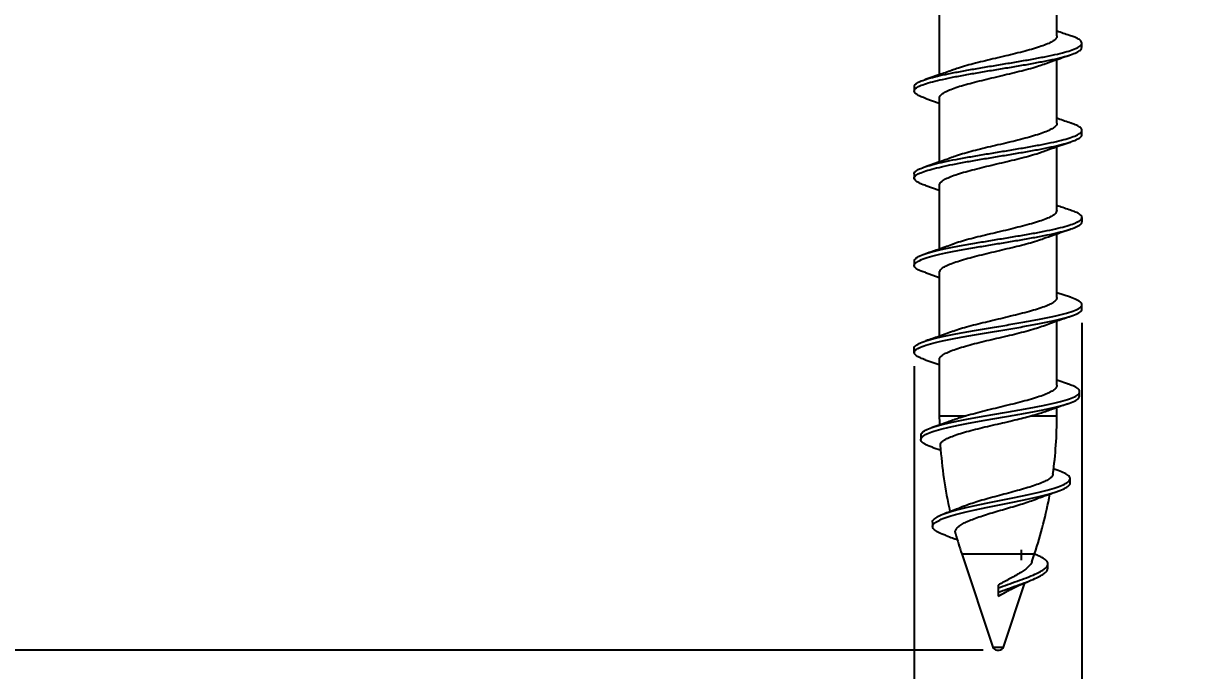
# Model space of a CAD drawing. Extents: x -7342 to 109, y -2632 to 214.
# Drawn here: x -5434.39 to -5428.99, y -2526.46 to -2523.5 of the extents above; entities that cross this region are included whole.
import ezdxf

# ---------------------------------------------------------------- set-up
doc = ezdxf.new("R2010")
doc.units = 0
doc.header["$LTSCALE"] = 7
doc.layers.get('0').update_dxf_attribs({"color": 2, "linetype": 'CONTINUOUS'})
doc.layers.get('Defpoints').update_dxf_attribs({"linetype": 'CONTINUOUS'})
doc.layers.add('DIM', color=2, linetype='CONTINUOUS')
doc.styles.add('SLDTEXTSTYLE3', font='TXT', dxfattribs={"width": 0.75})
doc.dimstyles.new('SLDDIMSTYLE2', dxfattribs={"dimtxt": 1.852083, "dimasz": 2, "dimexe": 0, "dimexo": 0.0625, "dimgap": 0.463021, "dimtad": 1, "dimdec": 0, "dimlfac": 5, "dimrnd": 1e-09, "dimzin": 12, "dimdsep": 46, "dimtxsty": 'SLDTEXTSTYLE3', "dimsah": 1, "dimcen": 0.09, "dimadec": 0, "dimazin": 3, "dimtfac": 1, "dimtdec": 0, "dimtmove": 0, "dimatfit": 0, "dimfxl": 1, "dimfrac": 2, "dimtolj": 1, "dimtzin": 12, "dimarcsym": 0})
doc.dimstyles.new('SLDDIMSTYLE7', dxfattribs={"dimtxt": 1.852083, "dimasz": 2, "dimexe": 0, "dimexo": 0.0625, "dimgap": 0.463021, "dimtad": 1, "dimdec": 1, "dimlfac": 5, "dimrnd": 1e-09, "dimzin": 12, "dimdsep": 46, "dimtxsty": 'SLDTEXTSTYLE3', "dimsah": 1, "dimcen": 0.09, "dimadec": 0, "dimazin": 3, "dimtfac": 1, "dimtdec": 1, "dimtmove": 0, "dimatfit": 0, "dimfxl": 1, "dimfrac": 2, "dimtolj": 1, "dimtzin": 12, "dimarcsym": 0})

# ---------------------------------------------------------------- blocks, each defined once
blk = doc.blocks.new('*D52')
at = {"layer": 'Defpoints', "color": 0, "transparency": 16777216}
for p in [(-5429.5291, -2524.8067), (-5430.2991, -2525.0055), (-5429.5291, -2529.4129)]:
    blk.add_point(p, dxfattribs=at)
at = {"layer": 'DIM', "color": 0, "lineweight": -2, "transparency": 16777216}
for p, q in [((-5429.5291, -2524.8692), (-5429.5291, -2529.4129)), ((-5430.2991, -2525.068), (-5430.2991, -2529.4129)), ((-5432.2991, -2529.4129), (-5434.2991, -2529.4129)), ((-5430.2991, -2529.4129), (-5429.5291, -2529.4129)), ((-5427.5291, -2529.4129), (-5421.825, -2529.4129))]:
    blk.add_line(p, q, dxfattribs=at)
at = {"layer": 'DIM', "color": 0, "transparency": 16777216}
for points in [[(-5432.2991, -2529.0795), (-5432.2991, -2529.7462), (-5430.2991, -2529.4129)], [(-5427.5291, -2529.0795), (-5427.5291, -2529.7462), (-5429.5291, -2529.4129)]]:
    blk.add_solid(points, dxfattribs=at)
at = {"layer": 'DIM', "color": 0, "transparency": 16777216, "insert": (-5423.6771, -2527.0978), "char_height": 1.85208, "attachment_point": 2, "style": 'SLDTEXTSTYLE3'}
blk.add_mtext('\\A1;3.8', dxfattribs=at)
blk = doc.blocks.new('*D54')
at = {"layer": 'Defpoints', "color": 0, "transparency": 16777216}
for p in [(-5430.6143, -2520.67), (-5435.8152, -2526.37), (-5429.9198, -2526.37)]:
    blk.add_point(p, dxfattribs=at)
at = {"layer": 'DIM', "color": 0, "lineweight": -2, "transparency": 16777216}
for p, q in [((-5430.6768, -2520.67), (-5435.8152, -2520.67)), ((-5435.8152, -2522.67), (-5435.8152, -2524.37)), ((-5429.9823, -2526.37), (-5435.8152, -2526.37))]:
    blk.add_line(p, q, dxfattribs=at)
at = {"layer": 'DIM', "color": 0, "transparency": 16777216}
for points in [[(-5436.1485, -2522.67), (-5435.4819, -2522.67), (-5435.8152, -2520.67)], [(-5436.1485, -2524.37), (-5435.4819, -2524.37), (-5435.8152, -2526.37)]]:
    blk.add_solid(points, dxfattribs=at)
at = {"layer": 'DIM', "color": 0, "transparency": 16777216, "insert": (-5438.1303, -2523.52), "char_height": 1.85208, "attachment_point": 2, "rotation": 90, "style": 'SLDTEXTSTYLE3'}
blk.add_mtext('\\A1;30', dxfattribs=at)

msp = doc.modelspace()

# ---------------------------------------------------------------- linework, layer by layer
at = {"color": 7, "linetype": 'Continuous', "lineweight": 25}
for p, q in [((-5429.6443, -2523.5523), (-5429.6443, -2523.2601)), ((-5430.1843, -2523.4379), (-5430.1843, -2523.7303)), ((-5429.5298, -2523.6047), (-5429.5298, -2523.5847)), ((-5429.6443, -2523.9522), (-5429.6443, -2523.6601)), ((-5430.2991, -2523.7845), (-5430.2991, -2523.8045)), ((-5430.2461, -2523.8389), (-5430.1843, -2523.86)), ((-5430.1843, -2523.838), (-5430.1843, -2524.1305)), ((-5429.5291, -2524.0047), (-5429.5291, -2523.9847)), ((-5429.6443, -2524.3521), (-5429.6443, -2524.0599)), ((-5430.2998, -2524.1849), (-5430.2998, -2524.2049)), ((-5430.2467, -2524.2386), (-5430.1843, -2524.2598)), ((-5430.1843, -2524.2381), (-5430.1843, -2524.5305)), ((-5429.5287, -2524.4051), (-5429.5287, -2524.3851)), ((-5429.6443, -2524.7522), (-5429.6443, -2524.4598)), ((-5430.2998, -2524.5853), (-5430.2998, -2524.6053)), ((-5430.2481, -2524.6382), (-5430.1843, -2524.6598)), ((-5430.1843, -2524.6381), (-5430.1843, -2524.9303)), ((-5429.5823, -2524.7514), (-5429.6443, -2524.7303)), ((-5429.5291, -2524.8056), (-5429.5291, -2524.7856)), ((-5429.6443, -2525.1552), (-5429.6443, -2524.8598)), ((-5430.2991, -2524.9857), (-5430.2991, -2525.0057)), ((-5430.1843, -2525.038), (-5430.1843, -2525.2956)), ((-5430.249, -2525.0381), (-5430.1843, -2525.0599)), ((-5429.5908, -2525.1503), (-5429.6443, -2525.1319)), ((-5429.5398, -2525.2044), (-5429.5398, -2525.1844)), ((-5429.6443, -2525.2956), (-5429.6443, -2525.2561)), ((-5430.2688, -2525.384), (-5430.2688, -2525.404)), ((-5430.2147, -2525.4401), (-5430.1762, -2525.4533)), ((-5429.6382, -2525.5465), (-5429.6611, -2525.5382)), ((-5429.5835, -2525.6033), (-5429.5835, -2525.5833)), ((-5430.2151, -2525.7831), (-5430.2151, -2525.8031)), ((-5430.0814, -2525.9287), (-5429.9387, -2526.3563)), ((-5429.7593, -2525.9651), (-5429.7472, -2525.9287)), ((-5429.7347, -2525.9346), (-5429.7473, -2525.9293)), ((-5429.6856, -2525.9947), (-5429.6856, -2525.9747)), ((-5429.8899, -2526.3563), (-5429.7915, -2526.0618)), ((-5429.9143, -2526.0719), (-5429.9143, -2526.0851)), ((-5429.9143, -2526.0851), (-5429.9143, -2526.1051)), ((-5429.9143, -2526.1051), (-5429.9143, -2526.1232)), ((-5429.9198, -2526.37), (-5429.9088, -2526.37))]:
    msp.add_line(p, q, dxfattribs=at)
at = {"color": 8, "linetype": 'Continuous', "lineweight": 25}
for p, q in [((-5430.1843, -2525.2956), (-5430.0608, -2525.2956)), ((-5429.7637, -2525.2956), (-5429.6443, -2525.2956)), ((-5430.0814, -2525.9287), (-5429.7472, -2525.9287)), ((-5429.9387, -2526.3563), (-5429.8899, -2526.3563))]:
    msp.add_line(p, q, dxfattribs=at)
at = {"color": 7, "linetype": 'Continuous', "lineweight": 25}
for centre, radius, start, end in [((-5428.1843, -2525.2956), 2, 180, 181.1943), ((-5431.6443, -2525.2956), 2, 352.325, 0), ((-5428.1843, -2525.2956), 2, 183.8721, 192.6904), ((-5431.6443, -2525.2956), 2, 341.5444, 349.6477), ((-5428.1843, -2525.2956), 2, 195.6516, 198.4556), ((-5429.9198, -2526.35), 0.02, 198.4556, 270), ((-5429.9088, -2526.35), 0.02, 270, 341.5444)]:
    msp.add_arc(centre, radius, start, end, dxfattribs=at)
for points, knots in [([(-5430.2978, -2523.7846), (-5430.2979, -2523.7824), (-5430.2983, -2523.7765), (-5430.2861, -2523.767), (-5430.2619, -2523.756), (-5430.2267, -2523.745), (-5430.1827, -2523.734), (-5430.1311, -2523.7231), (-5430.0732, -2523.7121), (-5430.0105, -2523.7011), (-5429.9446, -2523.6901), (-5429.878, -2523.6791), (-5429.8125, -2523.6681), (-5429.7499, -2523.6571), (-5429.692, -2523.6462), (-5429.6404, -2523.6352), (-5429.5974, -2523.6242), (-5429.5645, -2523.6132), (-5429.5419, -2523.6022), (-5429.5299, -2523.5912), (-5429.5288, -2523.5802), (-5429.5392, -2523.5692), (-5429.5566, -2523.5598), (-5429.5747, -2523.554), (-5429.5813, -2523.5519)], [0, 0, 0, 0, 0.0282311, 0.0754381, 0.1226584, 0.169856, 0.2171181, 0.2643953, 0.3116166, 0.3588052, 0.406044, 0.4532311, 0.5004779, 0.5477592, 0.5949985, 0.6421836, 0.6894256, 0.736611, 0.7838401, 0.8311198, 0.8783757, 0.9255679, 0.9727983, 1, 1, 1, 1]), ([(-5429.6451, -2523.5523), (-5429.6449, -2523.5535), (-5429.6439, -2523.5584), (-5429.6503, -2523.5669), (-5429.6646, -2523.5779), (-5429.6867, -2523.5887), (-5429.7157, -2523.5998), (-5429.7503, -2523.6109), (-5429.7902, -2523.6221), (-5429.8335, -2523.6331), (-5429.8797, -2523.6441), (-5429.9264, -2523.655), (-5429.9732, -2523.666), (-5430.0178, -2523.6771), (-5430.0595, -2523.6883), (-5430.0954, -2523.6988), (-5430.1144, -2523.7056), (-5430.1231, -2523.7087)], [0, 0, 0, 0, 0.0221066, 0.0937112, 0.163271, 0.234853, 0.3043313, 0.3758194, 0.4453918, 0.516981, 0.5865558, 0.658154, 0.7276333, 0.7991235, 0.8686809, 0.9402528, 1, 1, 1, 1]), ([(-5429.5797, -2523.552), (-5429.5987, -2523.5458), (-5429.6205, -2523.5387), (-5429.6416, -2523.5312), (-5429.6443, -2523.5302)], [0, 0, 0, 0, 0.873294, 1, 1, 1, 1]), ([(-5430.2449, -2523.839), (-5430.2529, -2523.8363), (-5430.2718, -2523.83), (-5430.2897, -2523.82), (-5430.3001, -2523.809), (-5430.299, -2523.798), (-5430.2864, -2523.787), (-5430.2618, -2523.776), (-5430.2267, -2523.765), (-5430.1827, -2523.754), (-5430.1311, -2523.7431), (-5430.0732, -2523.7321), (-5430.0105, -2523.7211), (-5429.9446, -2523.7101), (-5429.878, -2523.6991), (-5429.8125, -2523.6881), (-5429.7499, -2523.6771), (-5429.692, -2523.6662), (-5429.6404, -2523.6552), (-5429.5974, -2523.6442), (-5429.5644, -2523.6332), (-5429.5422, -2523.6222), (-5429.5306, -2523.6127), (-5429.531, -2523.6069), (-5429.5311, -2523.6047)], [0, 0, 0, 0, 0.034415, 0.081344, 0.128267, 0.175127, 0.22199, 0.268865, 0.315719, 0.362636, 0.409569, 0.456445, 0.50329, 0.550184, 0.597027, 0.643929, 0.690866, 0.73776, 0.784601, 0.831499, 0.87834, 0.925225, 0.97216, 1, 1, 1, 1]), ([(-5430.1833, -2523.838), (-5430.1835, -2523.8364), (-5430.1843, -2523.8312), (-5430.177, -2523.8223), (-5430.1618, -2523.8112), (-5430.1389, -2523.8), (-5430.1091, -2523.7888), (-5430.0738, -2523.7779), (-5430.0333, -2523.7669), (-5429.9896, -2523.7561), (-5429.9434, -2523.745), (-5429.8967, -2523.7338), (-5429.8501, -2523.7226), (-5429.8057, -2523.7117), (-5429.7644, -2523.7007), (-5429.7309, -2523.691), (-5429.7139, -2523.6847), (-5429.7071, -2523.6822)], [0, 0, 0, 0, 0.030692, 0.102474, 0.172178, 0.243898, 0.313713, 0.385555, 0.455326, 0.527126, 0.596826, 0.668543, 0.738346, 0.810175, 0.879961, 0.951777, 1, 1, 1, 1]), ([(-5429.707, -2523.6825), (-5429.6907, -2523.6765), (-5429.65, -2523.6616), (-5429.6075, -2523.6474), (-5429.582, -2523.6389)], [0, 0, 0, 0, 0.399974, 1, 1, 1, 1]), ([(-5430.1215, -2523.708), (-5430.1402, -2523.7148), (-5430.1819, -2523.7299), (-5430.2251, -2523.7442), (-5430.249, -2523.7522)], [0, 0, 0, 0, 0.446375, 1, 1, 1, 1]), ([(-5430.2995, -2524.185), (-5430.2996, -2524.1848), (-5430.3017, -2524.181), (-5430.2946, -2524.1735), (-5430.2773, -2524.1625), (-5430.248, -2524.1515), (-5430.2096, -2524.1405), (-5430.1627, -2524.1296), (-5430.1085, -2524.1186), (-5430.0483, -2524.1076), (-5429.9838, -2524.0966), (-5429.9174, -2524.0856), (-5429.8509, -2524.0746), (-5429.7862, -2524.0636), (-5429.7252, -2524.0526), (-5429.6697, -2524.0417), (-5429.6221, -2524.0307), (-5429.5834, -2524.0197), (-5429.5544, -2524.0087), (-5429.5355, -2523.9977), (-5429.5275, -2523.9867), (-5429.5307, -2523.9757), (-5429.547, -2523.9648), (-5429.5645, -2523.9569), (-5429.5788, -2523.9526), (-5429.5807, -2523.9521)], [0, 0, 0, 0, 0.002098, 0.049289, 0.096422, 0.143604, 0.190833, 0.238034, 0.285172, 0.332356, 0.379497, 0.426661, 0.473884, 0.521099, 0.56825, 0.615409, 0.662574, 0.709722, 0.756935, 0.80416, 0.851327, 0.898466, 0.945652, 0.992788, 1, 1, 1, 1]), ([(-5429.6445, -2523.9522), (-5429.6445, -2523.9524), (-5429.6431, -2523.9564), (-5429.6481, -2523.9641), (-5429.6601, -2523.9752), (-5429.6805, -2523.9861), (-5429.7079, -2523.9971), (-5429.7412, -2524.008), (-5429.78, -2524.0192), (-5429.8224, -2524.0303), (-5429.868, -2524.0415), (-5429.9146, -2524.0524), (-5429.9617, -2524.0633), (-5430.0068, -2524.0742), (-5430.0497, -2524.0854), (-5430.0875, -2524.0965), (-5430.1121, -2524.1042), (-5430.1217, -2524.1082), (-5430.1224, -2524.1085)], [0, 0, 0, 0, 0.004565, 0.076195, 0.145925, 0.217682, 0.287322, 0.358983, 0.42859, 0.500209, 0.56993, 0.641677, 0.711331, 0.783007, 0.852608, 0.924222, 0.993934, 1, 1, 1, 1]), ([(-5429.5799, -2523.9521), (-5429.5993, -2523.9458), (-5429.621, -2523.9387), (-5429.642, -2523.9312), (-5429.6443, -2523.9304)], [0, 0, 0, 0, 0.888797, 1, 1, 1, 1]), ([(-5430.2461, -2524.2386), (-5430.2475, -2524.2382), (-5430.2612, -2524.2342), (-5430.2785, -2524.2265), (-5430.2962, -2524.2155), (-5430.3018, -2524.2045), (-5430.2954, -2524.1935), (-5430.277, -2524.1825), (-5430.248, -2524.1715), (-5430.2095, -2524.1605), (-5430.1627, -2524.1496), (-5430.1085, -2524.1386), (-5430.0483, -2524.1276), (-5429.9838, -2524.1166), (-5429.9174, -2524.1056), (-5429.8509, -2524.0946), (-5429.7862, -2524.0836), (-5429.7252, -2524.0726), (-5429.6697, -2524.0617), (-5429.6221, -2524.0507), (-5429.5835, -2524.0397), (-5429.5542, -2524.0287), (-5429.5361, -2524.0177), (-5429.528, -2524.0097), (-5429.5297, -2524.0053), (-5429.53, -2524.0046)], [0, 0, 0, 0, 0.005081, 0.052085, 0.099042, 0.14595, 0.192916, 0.239823, 0.28678, 0.333783, 0.380758, 0.42767, 0.474628, 0.521544, 0.568482, 0.615479, 0.662468, 0.709394, 0.756327, 0.803267, 0.850189, 0.897175, 0.944174, 0.991116, 1, 1, 1, 1]), ([(-5429.7079, -2524.0827), (-5429.6916, -2524.0767), (-5429.6507, -2524.0617), (-5429.608, -2524.0474), (-5429.5823, -2524.0388)], [0, 0, 0, 0, 0.398256, 1, 1, 1, 1]), ([(-5430.1206, -2524.1077), (-5430.1403, -2524.1149), (-5430.1821, -2524.1301), (-5430.2253, -2524.1445), (-5430.2481, -2524.1521)], [0, 0, 0, 0, 0.472084, 1, 1, 1, 1]), ([(-5430.1835, -2524.2381), (-5430.1834, -2524.2356), (-5430.1833, -2524.2294), (-5430.1739, -2524.2194), (-5430.1567, -2524.2082), (-5430.1321, -2524.1972), (-5430.1007, -2524.1862), (-5430.0641, -2524.1753), (-5430.0226, -2524.1643), (-5429.9783, -2524.1533), (-5429.9318, -2524.142), (-5429.885, -2524.131), (-5429.8387, -2524.1199), (-5429.7949, -2524.1091), (-5429.7548, -2524.0981), (-5429.7255, -2524.0892), (-5429.7119, -2524.0839), (-5429.708, -2524.0824)], [0, 0, 0, 0, 0.0484531, 0.120299, 0.1902023, 0.2621301, 0.3320652, 0.4040348, 0.4738635, 0.5457143, 0.6156016, 0.6875113, 0.7574584, 0.8294405, 0.8992753, 0.9711337, 1, 1, 1, 1]), ([(-5429.5812, -2524.3519), (-5429.6003, -2524.3456), (-5429.6216, -2524.3386), (-5429.6422, -2524.3312), (-5429.6443, -2524.3305)], [0, 0, 0, 0, 0.899174, 1, 1, 1, 1]), ([(-5430.2981, -2524.5853), (-5430.2981, -2524.5826), (-5430.2981, -2524.5758), (-5430.2813, -2524.5649), (-5430.2514, -2524.5525), (-5430.2089, -2524.5402), (-5430.1554, -2524.5278), (-5430.0923, -2524.5155), (-5430.0248, -2524.5035), (-5429.9566, -2524.4921), (-5429.8899, -2524.4811), (-5429.8239, -2524.4701), (-5429.7605, -2524.4591), (-5429.7017, -2524.4482), (-5429.6498, -2524.4372), (-5429.6057, -2524.4262), (-5429.5704, -2524.4152), (-5429.5448, -2524.4042), (-5429.53, -2524.3932), (-5429.527, -2524.3822), (-5429.5366, -2524.3712), (-5429.5548, -2524.3611), (-5429.5739, -2524.3546), (-5429.5823, -2524.3518)], [0, 0, 0, 0, 0.03443, 0.087348, 0.14033, 0.193272, 0.246148, 0.299078, 0.351957, 0.399039, 0.446148, 0.49321, 0.540225, 0.587296, 0.634311, 0.681376, 0.728486, 0.775565, 0.822583, 0.869649, 0.916669, 0.963716, 1, 1, 1, 1]), ([(-5429.6449, -2524.3521), (-5429.6452, -2524.3552), (-5429.6458, -2524.3619), (-5429.6565, -2524.3724), (-5429.6746, -2524.3835), (-5429.7004, -2524.3945), (-5429.7323, -2524.4054), (-5429.7699, -2524.4164), (-5429.8115, -2524.4274), (-5429.8565, -2524.4386), (-5429.9028, -2524.4497), (-5429.95, -2524.4607), (-5429.9957, -2524.4716), (-5430.0394, -2524.4826), (-5430.0785, -2524.4935), (-5430.1061, -2524.5021), (-5430.118, -2524.5068), (-5430.1208, -2524.5079)], [0, 0, 0, 0, 0.0588237, 0.1286835, 0.2005645, 0.270492, 0.3424539, 0.4122685, 0.4841065, 0.5539507, 0.6258144, 0.6957492, 0.7677185, 0.8375423, 0.9093911, 0.9792212, 1, 1, 1, 1]), ([(-5430.2465, -2524.6383), (-5430.2508, -2524.637), (-5430.2688, -2524.6315), (-5430.2881, -2524.622), (-5430.3017, -2524.6096), (-5430.2988, -2524.5972), (-5430.2817, -2524.5849), (-5430.2513, -2524.5725), (-5430.2089, -2524.5602), (-5430.1554, -2524.5478), (-5430.0923, -2524.5355), (-5430.0248, -2524.5235), (-5429.9566, -2524.5121), (-5429.8899, -2524.5011), (-5429.8239, -2524.4901), (-5429.7605, -2524.4791), (-5429.7017, -2524.4682), (-5429.6498, -2524.4572), (-5429.6057, -2524.4462), (-5429.5703, -2524.4352), (-5429.5451, -2524.4242), (-5429.5304, -2524.4142), (-5429.53, -2524.4078), (-5429.5298, -2524.4051)], [0, 0, 0, 0, 0.017001, 0.069972, 0.122965, 0.175927, 0.228922, 0.28198, 0.334999, 0.387951, 0.440958, 0.493913, 0.541063, 0.588241, 0.635372, 0.682454, 0.729594, 0.776676, 0.82381, 0.870988, 0.918135, 0.965222, 1, 1, 1, 1]), ([(-5429.7069, -2524.4822), (-5429.6908, -2524.4763), (-5429.6497, -2524.4612), (-5429.6071, -2524.447), (-5429.5812, -2524.4384)], [0, 0, 0, 0, 0.393753, 1, 1, 1, 1]), ([(-5430.1841, -2524.6381), (-5430.1835, -2524.6346), (-5430.1822, -2524.6274), (-5430.1704, -2524.6165), (-5430.1512, -2524.6054), (-5430.1249, -2524.5946), (-5430.092, -2524.5836), (-5430.0542, -2524.5727), (-5430.0118, -2524.5614), (-5429.9669, -2524.5503), (-5429.92, -2524.5392), (-5429.8733, -2524.5283), (-5429.8274, -2524.5174), (-5429.7845, -2524.5065), (-5429.7456, -2524.4953), (-5429.7196, -2524.4871), (-5429.7087, -2524.4827), (-5429.707, -2524.482)], [0, 0, 0, 0, 0.065981, 0.137735, 0.20757, 0.279437, 0.349164, 0.420914, 0.490638, 0.562378, 0.632213, 0.704079, 0.773818, 0.845581, 0.915295, 0.987023, 1, 1, 1, 1]), ([(-5430.1199, -2524.5074), (-5430.141, -2524.5151), (-5430.1826, -2524.5302), (-5430.2255, -2524.5446), (-5430.2467, -2524.5516)], [0, 0, 0, 0, 0.507248, 1, 1, 1, 1]), ([(-5430.2988, -2524.9857), (-5430.2989, -2524.9855), (-5430.3013, -2524.9812), (-5430.2926, -2524.9727), (-5430.2725, -2524.9604), (-5430.2378, -2524.948), (-5430.1912, -2524.9357), (-5430.1333, -2524.9233), (-5430.0671, -2524.9109), (-5429.9955, -2524.8986), (-5429.921, -2524.8862), (-5429.8461, -2524.8739), (-5429.7737, -2524.8615), (-5429.7071, -2524.8491), (-5429.6482, -2524.8368), (-5429.5989, -2524.8244), (-5429.561, -2524.8121), (-5429.5362, -2524.7997), (-5429.5267, -2524.7874), (-5429.5324, -2524.775), (-5429.5503, -2524.763), (-5429.5724, -2524.7552), (-5429.5829, -2524.7514)], [0, 0, 0, 0, 0.002606, 0.055378, 0.108179, 0.16091, 0.213627, 0.266354, 0.319078, 0.371876, 0.424655, 0.477356, 0.530107, 0.582804, 0.635566, 0.68837, 0.741112, 0.793817, 0.846557, 0.899271, 0.952063, 1, 1, 1, 1]), ([(-5429.6453, -2524.7522), (-5429.6452, -2524.7543), (-5429.6448, -2524.76), (-5429.6532, -2524.7695), (-5429.6694, -2524.7806), (-5429.6934, -2524.7918), (-5429.7237, -2524.8028), (-5429.7601, -2524.8138), (-5429.8007, -2524.8246), (-5429.8452, -2524.8356), (-5429.8912, -2524.8468), (-5429.9383, -2524.858), (-5429.9844, -2524.869), (-5430.0288, -2524.88), (-5430.0692, -2524.8909), (-5430.1005, -2524.9001), (-5430.1153, -2524.9058), (-5430.1206, -2524.9078)], [0, 0, 0, 0, 0.04121, 0.111027, 0.182863, 0.252779, 0.324723, 0.394631, 0.466572, 0.536389, 0.608226, 0.678128, 0.750054, 0.819977, 0.891934, 0.961753, 1, 1, 1, 1]), ([(-5430.2473, -2525.0382), (-5430.2558, -2525.0354), (-5430.2768, -2525.0285), (-5430.2947, -2525.0175), (-5430.3016, -2525.0051), (-5430.2936, -2524.9927), (-5430.2723, -2524.9804), (-5430.2379, -2524.968), (-5430.1912, -2524.9557), (-5430.1333, -2524.9433), (-5430.0671, -2524.9309), (-5429.9955, -2524.9186), (-5429.921, -2524.9062), (-5429.8461, -2524.8939), (-5429.7737, -2524.8815), (-5429.7071, -2524.8691), (-5429.6482, -2524.8568), (-5429.599, -2524.8444), (-5429.5608, -2524.8321), (-5429.5371, -2524.8197), (-5429.5274, -2524.8109), (-5429.5297, -2524.8061), (-5429.53, -2524.8055)], [0, 0, 0, 0, 0.0358376, 0.0889769, 0.1420624, 0.1952214, 0.2484098, 0.3015283, 0.3546316, 0.4077463, 0.4608572, 0.5140426, 0.5672084, 0.6202969, 0.6734349, 0.726519, 0.7796678, 0.8328588, 0.8859883, 0.9390801, 0.992207, 1, 1, 1, 1]), ([(-5429.7054, -2524.8817), (-5429.684, -2524.8739), (-5429.643, -2524.859), (-5429.6003, -2524.8448), (-5429.5799, -2524.8381)], [0, 0, 0, 0, 0.521772, 1, 1, 1, 1]), ([(-5430.1205, -2524.9074), (-5430.1425, -2524.9154), (-5430.1837, -2524.9304), (-5430.2263, -2524.9447), (-5430.2461, -2524.9513)], [0, 0, 0, 0, 0.53615, 1, 1, 1, 1]), ([(-5430.1836, -2525.038), (-5430.1838, -2525.0372), (-5430.1851, -2525.0328), (-5430.1794, -2525.0247), (-5430.1665, -2525.0138), (-5430.1451, -2525.0028), (-5430.1173, -2524.992), (-5430.083, -2524.9808), (-5430.0441, -2524.9697), (-5430.0008, -2524.9585), (-5429.9553, -2524.9476), (-5429.9082, -2524.9366), (-5429.8617, -2524.9257), (-5429.8164, -2524.9147), (-5429.7745, -2524.9035), (-5429.7363, -2524.8924), (-5429.7157, -2524.8852), (-5429.7054, -2524.8816)], [0, 0, 0, 0, 0.013723, 0.083352, 0.155004, 0.224574, 0.296165, 0.365676, 0.437197, 0.506816, 0.578456, 0.648041, 0.719649, 0.789157, 0.860676, 0.930283, 1, 1, 1, 1]), ([(-5430.2674, -2525.384), (-5430.2678, -2525.3828), (-5430.2695, -2525.3774), (-5430.2593, -2525.3679), (-5430.2368, -2525.3554), (-5430.2006, -2525.3432), (-5430.1533, -2525.3309), (-5430.0971, -2525.3187), (-5430.0337, -2525.3064), (-5429.9651, -2525.294), (-5429.8936, -2525.2815), (-5429.8223, -2525.2691), (-5429.7543, -2525.2566), (-5429.6922, -2525.2442), (-5429.6381, -2525.2319), (-5429.5938, -2525.2197), (-5429.5613, -2525.2074), (-5429.5427, -2525.1952), (-5429.5375, -2525.1828), (-5429.5464, -2525.1705), (-5429.5644, -2525.1596), (-5429.5847, -2525.1528), (-5429.5926, -2525.1502)], [0, 0, 0, 0, 0.015378, 0.067164, 0.11904, 0.170228, 0.221558, 0.273113, 0.324862, 0.377648, 0.430565, 0.483725, 0.537045, 0.590607, 0.643362, 0.696196, 0.749247, 0.802453, 0.856413, 0.910586, 0.964864, 1, 1, 1, 1]), ([(-5429.6452, -2525.1552), (-5429.645, -2525.1564), (-5429.644, -2525.1614), (-5429.6505, -2525.1701), (-5429.6647, -2525.1814), (-5429.6871, -2525.1929), (-5429.716, -2525.2044), (-5429.7511, -2525.2159), (-5429.7909, -2525.2271), (-5429.8347, -2525.2384), (-5429.8805, -2525.2496), (-5429.9277, -2525.2611), (-5429.9741, -2525.2726), (-5430.0196, -2525.2842), (-5430.047, -2525.2917), (-5430.0608, -2525.2956)], [0, 0, 0, 0, 0.027402, 0.107166, 0.189245, 0.268976, 0.35101, 0.430886, 0.513084, 0.592864, 0.674963, 0.754684, 0.836709, 0.917168, 1, 1, 1, 1]), ([(-5430.2135, -2525.4402), (-5430.2162, -2525.4393), (-5430.2328, -2525.4343), (-5430.2516, -2525.4252), (-5430.2679, -2525.4127), (-5430.2703, -2525.4003), (-5430.2599, -2525.3879), (-5430.2366, -2525.3754), (-5430.2006, -2525.3632), (-5430.1533, -2525.3509), (-5430.0971, -2525.3387), (-5430.0337, -2525.3264), (-5429.9651, -2525.314), (-5429.8936, -2525.3015), (-5429.8223, -2525.2891), (-5429.7543, -2525.2766), (-5429.6922, -2525.2642), (-5429.6381, -2525.2519), (-5429.5938, -2525.2397), (-5429.5615, -2525.2274), (-5429.5426, -2525.2157), (-5429.5412, -2525.208), (-5429.5405, -2525.2044)], [0, 0, 0, 0, 0.010104, 0.0614056, 0.11288, 0.164589, 0.2164359, 0.2683725, 0.31962, 0.37101, 0.4226255, 0.4744357, 0.5272832, 0.5802619, 0.6334849, 0.6868673, 0.7404921, 0.7933085, 0.8462045, 0.899318, 0.9525864, 1, 1, 1, 1]), ([(-5429.7032, -2525.2771), (-5429.6864, -2525.2709), (-5429.65, -2525.2576), (-5429.6121, -2525.2451), (-5429.5918, -2525.2384)], [0, 0, 0, 0, 0.462404, 1, 1, 1, 1]), ([(-5430.1792, -2525.4306), (-5430.1791, -2525.4275), (-5430.1787, -2525.4209), (-5430.1687, -2525.4107), (-5430.1514, -2525.4001), (-5430.1267, -2525.3893), (-5430.096, -2525.3785), (-5430.0594, -2525.3676), (-5430.0187, -2525.357), (-5429.9745, -2525.3463), (-5429.9287, -2525.3358), (-5429.8821, -2525.3252), (-5429.8387, -2525.3149), (-5429.7985, -2525.3049), (-5429.7754, -2525.2987), (-5429.7637, -2525.2956)], [0, 0, 0, 0, 0.067669, 0.145203, 0.224965, 0.302857, 0.382984, 0.461288, 0.541855, 0.620284, 0.700982, 0.77952, 0.860325, 0.929401, 1, 1, 1, 1]), ([(-5430.0608, -2525.2956), (-5430.0734, -2525.2993), (-5430.0951, -2525.3056), (-5430.1122, -2525.3119), (-5430.1194, -2525.3146)], [0, 0, 0, 0, 0.5789455, 1, 1, 1, 1]), ([(-5429.7637, -2525.2956), (-5429.7513, -2525.2921), (-5429.7287, -2525.2858), (-5429.7112, -2525.2795), (-5429.7033, -2525.2767)], [0, 0, 0, 0, 0.55299, 1, 1, 1, 1]), ([(-5430.1195, -2525.3142), (-5430.1282, -2525.3174), (-5430.1597, -2525.3294), (-5430.1927, -2525.3406), (-5430.2167, -2525.3488)], [0, 0, 0, 0, 0.273629, 1, 1, 1, 1]), ([(-5430.2148, -2525.7831), (-5430.2149, -2525.7829), (-5430.217, -2525.7783), (-5430.209, -2525.7694), (-5430.1908, -2525.7566), (-5430.1607, -2525.744), (-5430.1217, -2525.7316), (-5430.0741, -2525.7193), (-5430.0201, -2525.707), (-5429.9615, -2525.6946), (-5429.9004, -2525.6823), (-5429.8391, -2525.67), (-5429.7799, -2525.6576), (-5429.725, -2525.6453), (-5429.6768, -2525.633), (-5429.6375, -2525.6209), (-5429.608, -2525.6087), (-5429.589, -2525.5966), (-5429.5812, -2525.5841), (-5429.5876, -2525.5712), (-5429.6062, -2525.5584), (-5429.6287, -2525.5502), (-5429.6391, -2525.5464)], [0, 0, 0, 0, 0.002244, 0.054734, 0.107566, 0.157654, 0.208035, 0.258721, 0.309714, 0.360966, 0.412506, 0.464353, 0.516508, 0.568924, 0.621625, 0.673688, 0.726049, 0.778666, 0.831549, 0.890153, 0.949118, 1, 1, 1, 1]), ([(-5429.6625, -2525.5627), (-5429.6625, -2525.563), (-5429.6618, -2525.567), (-5429.6676, -2525.5748), (-5429.6804, -2525.5859), (-5429.7011, -2525.5971), (-5429.7276, -2525.6081), (-5429.7599, -2525.6192), (-5429.796, -2525.6303), (-5429.8357, -2525.6415), (-5429.8767, -2525.6524), (-5429.9187, -2525.6635), (-5429.9594, -2525.6746), (-5429.9985, -2525.6857), (-5430.0335, -2525.6967), (-5430.0584, -2525.7051), (-5430.0693, -2525.7099), (-5430.0719, -2525.711)], [0, 0, 0, 0, 0.007571, 0.083791, 0.162265, 0.237715, 0.315405, 0.389929, 0.466675, 0.540179, 0.615868, 0.68843, 0.763171, 0.834479, 0.907909, 0.978228, 1, 1, 1, 1]), ([(-5430.1511, -2525.8453), (-5430.1547, -2525.8441), (-5430.1718, -2525.8385), (-5430.1925, -2525.8286), (-5430.2114, -2525.8155), (-5430.2172, -2525.8025), (-5430.2099, -2525.7894), (-5430.1906, -2525.7766), (-5430.1608, -2525.764), (-5430.1217, -2525.7516), (-5430.0741, -2525.7393), (-5430.0201, -2525.727), (-5429.9615, -2525.7146), (-5429.9004, -2525.7023), (-5429.8391, -2525.69), (-5429.7799, -2525.6776), (-5429.725, -2525.6653), (-5429.6768, -2525.653), (-5429.6376, -2525.6409), (-5429.6078, -2525.6287), (-5429.5898, -2525.6166), (-5429.5817, -2525.6081), (-5429.584, -2525.6037), (-5429.5842, -2525.6033)], [0, 0, 0, 0, 0.013868, 0.06517, 0.116768, 0.168683, 0.220942, 0.273542, 0.323411, 0.37357, 0.424034, 0.474803, 0.52583, 0.577144, 0.628763, 0.680689, 0.732876, 0.785345, 0.837179, 0.88931, 0.941697, 0.994348, 1, 1, 1, 1]), ([(-5430.1097, -2525.8351), (-5430.1104, -2525.8321), (-5430.1119, -2525.8253), (-5430.1073, -2525.8148), (-5430.0971, -2525.8036), (-5430.081, -2525.7926), (-5430.0595, -2525.7814), (-5430.0332, -2525.7703), (-5430.0025, -2525.7592), (-5429.9686, -2525.7481), (-5429.9321, -2525.7371), (-5429.8944, -2525.7261), (-5429.8563, -2525.715), (-5429.8192, -2525.704), (-5429.7842, -2525.693), (-5429.7587, -2525.6845), (-5429.7467, -2525.6797), (-5429.7438, -2525.6785)], [0, 0, 0, 0, 0.0517664, 0.1182916, 0.1848378, 0.2532311, 0.3213153, 0.3912747, 0.4611357, 0.5329518, 0.6041224, 0.6772679, 0.750072, 0.8249199, 0.8989481, 0.9750496, 1, 1, 1, 1]), ([(-5429.7436, -2525.6789), (-5429.7362, -2525.6759), (-5429.7041, -2525.6632), (-5429.6696, -2525.6513), (-5429.643, -2525.6422)], [0, 0, 0, 0, 0.231416, 1, 1, 1, 1]), ([(-5430.0722, -2525.7104), (-5430.081, -2525.7141), (-5430.1085, -2525.7258), (-5430.1382, -2525.7364), (-5430.1583, -2525.7437)], [0, 0, 0, 0, 0.3195177, 1, 1, 1, 1]), ([(-5430.1525, -2525.8451), (-5430.1429, -2525.8486), (-5430.1257, -2525.8546), (-5430.109, -2525.861), (-5430.1016, -2525.8638)], [0, 0, 0, 0, 0.559919, 1, 1, 1, 1]), ([(-5429.9143, -2526.0851), (-5429.9001, -2526.0798), (-5429.871, -2526.069), (-5429.8259, -2526.0535), (-5429.782, -2526.0377), (-5429.7459, -2526.0232), (-5429.7184, -2526.0099), (-5429.6991, -2525.9976), (-5429.6872, -2525.9852), (-5429.6842, -2525.9729), (-5429.6903, -2525.9604), (-5429.7067, -2525.9478), (-5429.7223, -2525.9392), (-5429.7343, -2525.9349), (-5429.735, -2525.9346)], [0, 0, 0, 0, 0.08659, 0.177195, 0.271633, 0.370398, 0.450997, 0.53398, 0.619467, 0.707736, 0.80048, 0.895745, 0.993638, 1, 1, 1, 1]), ([(-5429.7595, -2525.965), (-5429.7595, -2525.9654), (-5429.7602, -2525.9699), (-5429.7665, -2525.9789), (-5429.7785, -2525.9917), (-5429.7951, -2526.0045), (-5429.8153, -2526.0174), (-5429.8378, -2526.0305), (-5429.862, -2526.0436), (-5429.8878, -2526.0572), (-5429.9051, -2526.0668), (-5429.9143, -2526.0719)], [0, 0, 0, 0, 0.011339, 0.143214, 0.268926, 0.39461, 0.516789, 0.638942, 0.754818, 0.870669, 1, 1, 1, 1]), ([(-5429.9143, -2526.1051), (-5429.9001, -2526.0998), (-5429.871, -2526.089), (-5429.8259, -2526.0735), (-5429.782, -2526.0577), (-5429.7459, -2526.0432), (-5429.7184, -2526.0299), (-5429.6993, -2526.0176), (-5429.6873, -2526.0057), (-5429.6865, -2525.9982), (-5429.6861, -2525.9946)], [0, 0, 0, 0, 0.124268, 0.254297, 0.389829, 0.531569, 0.647239, 0.76633, 0.889015, 1, 1, 1, 1]), ([(-5429.8583, -2526.0932), (-5429.8568, -2526.0922), (-5429.845, -2526.0849), (-5429.8156, -2526.0714), (-5429.7863, -2526.0595), (-5429.7707, -2526.0531)], [0, 0, 0, 0, 0.066961, 0.502802, 1, 1, 1, 1]), ([(-5429.9143, -2526.1232), (-5429.9027, -2526.1169), (-5429.8835, -2526.1064), (-5429.8656, -2526.0966), (-5429.8585, -2526.0928)], [0, 0, 0, 0, 0.60788, 1, 1, 1, 1])]:
    msp.add_open_spline(points, degree=3, knots=knots, dxfattribs=at)
at = {"layer": 'DIM'}
for p, q in [((-5429.5291, -2524.8067), (-5429.5291, -2524.7873)), ((-5430.2991, -2525.0055), (-5430.2991, -2524.9777)), ((-5430.2991, -2525.0062), (-5430.2991, -2524.9857)), ((-5429.809, -2525.9107), (-5429.809, -2525.9581))]:
    msp.add_line(p, q, dxfattribs=at)

# ---------------------------------------------------------------- dimensions: what is measured, and where the dimension line sits
dim = msp.add_linear_dim(base=(-5435.8152, -2526.37), p1=(-5430.6143, -2520.67), p2=(-5429.9198, -2526.37), angle=90, text='30', dimstyle='SLDDIMSTYLE2', dxfattribs=at)
dim.commit()
dim.dimension.update_dxf_attribs({"geometry": '*D54', "text_midpoint": (-5435.8152, -2523.52), "dimtype": 160})
dim = msp.add_linear_dim(base=(-5429.52915, -2529.41287), p1=(-5430.2991, -2525.00548), p2=(-5429.52915, -2524.80673), dimstyle='SLDDIMSTYLE7', dxfattribs=at)
dim.commit()
dim.dimension.update_dxf_attribs({"geometry": '*D52', "text_midpoint": (-5423.67706, -2529.41287), "dimtype": 160})

doc.saveas('drawing.dxf')
